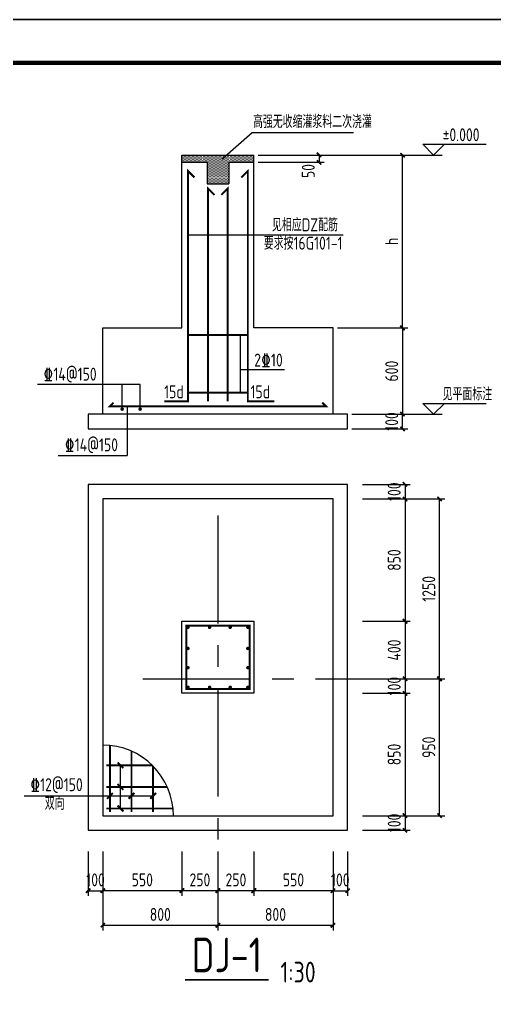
# Model space of a CAD drawing. Header units: millimetres. Extents: x 865490 to 879904, y 39442 to 44891.
# Drawn here: x 868209.7 to 868319.7, y 39823.7 to 40049.4 of the extents above; entities that cross this region are included whole.
import ezdxf

# ---------------------------------------------------------------- set-up
doc = ezdxf.new("R2010")
doc.units = ezdxf.units.MM
doc.header["$LTSCALE"] = 1000
doc.header["$MEASUREMENT"] = 0
doc.linetypes.add('CENTER', pattern=[2, 1.25, -0.25, 0.25, -0.25])
doc.linetypes.add('DOTE', pattern=[2.42, 2, -0.2, 0.02, -0.2])
for name, color, linetype in [('1505', 2, 'Continuous'), ('1525', 1, 'Continuous'), ('1526', 7, 'Continuous'), ('1527', 7, 'Continuous'), ('1530', 253, 'Continuous'), ('1534', 7, 'Continuous'), ('DIM', 7, 'Continuous'), ('DOTE', 1, 'DOTE'), ('图名下划线', 7, 'Continuous'), ('文字', 7, 'Continuous'), ('构造柱', 3, 'Continuous')]:
    doc.layers.add(name, color=color, linetype=linetype)
doc.styles.add('GBHZ', font='gbenor.shx', dxfattribs={"width": 0.9, "bigfont": 'gbcbig.shx'})
doc.dimstyles.new('Y30', dxfattribs={"dimscale": 0, "dimtxt": 3, "dimasz": 0.01, "dimexe": 1.2, "dimexo": 1, "dimgap": 1, "dimtad": 1, "dimdec": 0, "dimlfac": 30, "dimzin": 0, "dimdsep": 46, "dimtxsty": 'GBHZ', "dimblk1": 'DX', "dimblk2": 'DX', "dimsah": 1, "dimcen": 0.09, "dimdle": 1, "dimadec": 0, "dimazin": 0, "dimtfac": 1, "dimtdec": 0, "dimtix": 1, "dimtmove": 2, "dimatfit": 3, "dimldrblk": 'DX', "dimfxl": 0, "dimtolj": 1, "dimtzin": 0, "dimarcsym": 0})

# ---------------------------------------------------------------- blocks, each defined once
blk = doc.blocks.new('DX')
at = {"color": 0, "linetype": 'ByBlock', "const_width": 40}
blk.add_lwpolyline([(-54, -51), (46, 49)], dxfattribs=at)
blk = doc.blocks.new('*D2344')
at = {"layer": 'Defpoints', "color": 0, "transparency": 16777216}
for p in [(868225.64, 39857.86), (868228.97, 39857.86), (868228.97, 39847.77)]:
    blk.add_point(p, dxfattribs=at)
at = {"layer": 'dim', "color": 0, "lineweight": -2, "transparency": 16777216}
for p, q in [((868225.64, 39856.86), (868225.64, 39846.57)), ((868228.97, 39856.86), (868228.97, 39846.57)), ((868225.63, 39847.77), (868225.62, 39847.77)), ((868225.64, 39847.77), (868228.97, 39847.77)), ((868228.98, 39847.77), (868228.99, 39847.77))]:
    blk.add_line(p, q, dxfattribs=at)
at = {"layer": 'dim', "color": 0, "lineweight": -2, "transparency": 16777216, "xscale": 0.01, "yscale": 0.01, "zscale": 0.01}
blk.add_blockref('DX', (868225.64, 39847.77), dxfattribs=at)
at = {"layer": 'dim', "color": 0, "lineweight": -2, "transparency": 16777216, "xscale": 0.01, "yscale": 0.01, "zscale": 0.01, "rotation": 180}
blk.add_blockref('DX', (868228.97, 39847.77), dxfattribs=at)
at = {"layer": 'dim', "color": 0, "transparency": 16777216, "insert": (868227.31, 39850.27), "char_height": 3, "attachment_point": 5, "style": 'GBHZ'}
blk.add_mtext('\\A1;100', dxfattribs=at)
blk = doc.blocks.new('*D2345')
at = {"layer": 'Defpoints', "color": 0, "transparency": 16777216}
for p in [(868263.97, 39857.86), (868282.31, 39857.86), (868263.97, 39847.77)]:
    blk.add_point(p, dxfattribs=at)
at = {"layer": 'dim', "color": 0, "lineweight": -2, "transparency": 16777216}
for p, q in [((868263.97, 39856.86), (868263.97, 39846.57)), ((868282.31, 39856.86), (868282.31, 39846.57)), ((868282.3, 39847.77), (868263.98, 39847.77))]:
    blk.add_line(p, q, dxfattribs=at)
at = {"layer": 'dim', "color": 0, "lineweight": -2, "transparency": 16777216, "xscale": 0.01, "yscale": 0.01, "zscale": 0.01, "rotation": 180}
blk.add_blockref('DX', (868263.97, 39847.77), dxfattribs=at)
at = {"layer": 'dim', "color": 0, "lineweight": -2, "transparency": 16777216, "xscale": 0.01, "yscale": 0.01, "zscale": 0.01}
blk.add_blockref('DX', (868282.31, 39847.77), dxfattribs=at)
at = {"layer": 'dim', "color": 0, "transparency": 16777216, "insert": (868273.14, 39850.27), "char_height": 3, "attachment_point": 5, "style": 'GBHZ'}
blk.add_mtext('\\A1;550', dxfattribs=at)
blk = doc.blocks.new('*D2346')
at = {"layer": 'Defpoints', "color": 0, "transparency": 16777216}
for p in [(868255.64, 39857.86), (868263.97, 39857.86), (868255.64, 39847.77)]:
    blk.add_point(p, dxfattribs=at)
at = {"layer": 'dim', "color": 0, "lineweight": -2, "transparency": 16777216}
for p, q in [((868255.64, 39856.86), (868255.64, 39846.57)), ((868263.97, 39856.86), (868263.97, 39846.57)), ((868263.96, 39847.77), (868255.65, 39847.77))]:
    blk.add_line(p, q, dxfattribs=at)
at = {"layer": 'dim', "color": 0, "lineweight": -2, "transparency": 16777216, "xscale": 0.01, "yscale": 0.01, "zscale": 0.01, "rotation": 180}
blk.add_blockref('DX', (868255.64, 39847.77), dxfattribs=at)
at = {"layer": 'dim', "color": 0, "lineweight": -2, "transparency": 16777216, "xscale": 0.01, "yscale": 0.01, "zscale": 0.01}
blk.add_blockref('DX', (868263.97, 39847.77), dxfattribs=at)
at = {"layer": 'dim', "color": 0, "transparency": 16777216, "insert": (868259.81, 39850.27), "char_height": 3, "attachment_point": 5, "style": 'GBHZ'}
blk.add_mtext('\\A1;250', dxfattribs=at)
blk = doc.blocks.new('*D2347')
at = {"layer": 'Defpoints', "color": 0, "transparency": 16777216}
for p in [(868247.31, 39857.86), (868255.64, 39857.86), (868247.31, 39847.77)]:
    blk.add_point(p, dxfattribs=at)
at = {"layer": 'dim', "color": 0, "lineweight": -2, "transparency": 16777216}
for p, q in [((868247.31, 39856.86), (868247.31, 39846.57)), ((868255.64, 39856.86), (868255.64, 39846.57)), ((868255.63, 39847.77), (868247.32, 39847.77))]:
    blk.add_line(p, q, dxfattribs=at)
at = {"layer": 'dim', "color": 0, "lineweight": -2, "transparency": 16777216, "xscale": 0.01, "yscale": 0.01, "zscale": 0.01, "rotation": 180}
blk.add_blockref('DX', (868247.31, 39847.77), dxfattribs=at)
at = {"layer": 'dim', "color": 0, "lineweight": -2, "transparency": 16777216, "xscale": 0.01, "yscale": 0.01, "zscale": 0.01}
blk.add_blockref('DX', (868255.64, 39847.77), dxfattribs=at)
at = {"layer": 'dim', "color": 0, "transparency": 16777216, "insert": (868251.47, 39850.27), "char_height": 3, "attachment_point": 5, "style": 'GBHZ'}
blk.add_mtext('\\A1;250', dxfattribs=at)
blk = doc.blocks.new('*D2348')
at = {"layer": 'Defpoints', "color": 0, "transparency": 16777216}
for p in [(868228.97, 39857.86), (868247.31, 39857.86), (868228.97, 39847.77)]:
    blk.add_point(p, dxfattribs=at)
at = {"layer": 'dim', "color": 0, "lineweight": -2, "transparency": 16777216}
for p, q in [((868228.97, 39856.86), (868228.97, 39846.57)), ((868247.31, 39856.86), (868247.31, 39846.57)), ((868247.3, 39847.77), (868228.98, 39847.77))]:
    blk.add_line(p, q, dxfattribs=at)
at = {"layer": 'dim', "color": 0, "lineweight": -2, "transparency": 16777216, "xscale": 0.01, "yscale": 0.01, "zscale": 0.01, "rotation": 180}
blk.add_blockref('DX', (868228.97, 39847.77), dxfattribs=at)
at = {"layer": 'dim', "color": 0, "lineweight": -2, "transparency": 16777216, "xscale": 0.01, "yscale": 0.01, "zscale": 0.01}
blk.add_blockref('DX', (868247.31, 39847.77), dxfattribs=at)
at = {"layer": 'dim', "color": 0, "transparency": 16777216, "insert": (868238.14, 39850.27), "char_height": 3, "attachment_point": 5, "style": 'GBHZ'}
blk.add_mtext('\\A1;550', dxfattribs=at)
blk = doc.blocks.new('*D2349')
at = {"layer": 'Defpoints', "color": 0, "transparency": 16777216}
for p in [(868282.31, 39857.86), (868285.64, 39857.86), (868285.64, 39847.77)]:
    blk.add_point(p, dxfattribs=at)
at = {"layer": 'dim', "color": 0, "lineweight": -2, "transparency": 16777216}
for p, q in [((868282.31, 39856.86), (868282.31, 39846.57)), ((868285.64, 39856.86), (868285.64, 39846.57)), ((868282.3, 39847.77), (868282.29, 39847.77)), ((868282.31, 39847.77), (868285.64, 39847.77)), ((868285.65, 39847.77), (868285.66, 39847.77))]:
    blk.add_line(p, q, dxfattribs=at)
at = {"layer": 'dim', "color": 0, "lineweight": -2, "transparency": 16777216, "xscale": 0.01, "yscale": 0.01, "zscale": 0.01}
blk.add_blockref('DX', (868282.31, 39847.77), dxfattribs=at)
at = {"layer": 'dim', "color": 0, "lineweight": -2, "transparency": 16777216, "xscale": 0.01, "yscale": 0.01, "zscale": 0.01, "rotation": 180}
blk.add_blockref('DX', (868285.64, 39847.77), dxfattribs=at)
at = {"layer": 'dim', "color": 0, "transparency": 16777216, "insert": (868283.97, 39850.27), "char_height": 3, "attachment_point": 5, "style": 'GBHZ'}
blk.add_mtext('\\A1;100', dxfattribs=at)
blk = doc.blocks.new('*D2350')
at = {"layer": 'Defpoints', "color": 0, "transparency": 16777216}
for p in [(868228.97, 39857.86), (868255.64, 39857.86), (868255.64, 39839.77)]:
    blk.add_point(p, dxfattribs=at)
at = {"layer": 'dim', "color": 0, "lineweight": -2, "transparency": 16777216}
for p, q in [((868228.97, 39856.86), (868228.97, 39838.57)), ((868255.64, 39856.86), (868255.64, 39838.57)), ((868228.98, 39839.77), (868255.63, 39839.77))]:
    blk.add_line(p, q, dxfattribs=at)
at = {"layer": 'dim', "color": 0, "lineweight": -2, "transparency": 16777216, "xscale": 0.01, "yscale": 0.01, "zscale": 0.01, "rotation": 180}
blk.add_blockref('DX', (868228.97, 39839.77), dxfattribs=at)
at = {"layer": 'dim', "color": 0, "lineweight": -2, "transparency": 16777216, "xscale": 0.01, "yscale": 0.01, "zscale": 0.01}
blk.add_blockref('DX', (868255.64, 39839.77), dxfattribs=at)
at = {"layer": 'dim', "color": 0, "transparency": 16777216, "insert": (868242.31, 39842.27), "char_height": 3, "attachment_point": 5, "style": 'GBHZ'}
blk.add_mtext('\\A1;800', dxfattribs=at)
blk = doc.blocks.new('*D2351')
at = {"layer": 'Defpoints', "color": 0, "transparency": 16777216}
for p in [(868255.64, 39857.86), (868282.31, 39857.86), (868282.31, 39839.77)]:
    blk.add_point(p, dxfattribs=at)
at = {"layer": 'dim', "color": 0, "lineweight": -2, "transparency": 16777216}
for p, q in [((868255.64, 39856.86), (868255.64, 39838.57)), ((868282.31, 39856.86), (868282.31, 39838.57)), ((868255.65, 39839.77), (868282.3, 39839.77))]:
    blk.add_line(p, q, dxfattribs=at)
at = {"layer": 'dim', "color": 0, "lineweight": -2, "transparency": 16777216, "xscale": 0.01, "yscale": 0.01, "zscale": 0.01, "rotation": 180}
blk.add_blockref('DX', (868255.64, 39839.77), dxfattribs=at)
at = {"layer": 'dim', "color": 0, "lineweight": -2, "transparency": 16777216, "xscale": 0.01, "yscale": 0.01, "zscale": 0.01}
blk.add_blockref('DX', (868282.31, 39839.77), dxfattribs=at)
at = {"layer": 'dim', "color": 0, "transparency": 16777216, "insert": (868268.97, 39842.27), "char_height": 3, "attachment_point": 5, "style": 'GBHZ'}
blk.add_mtext('\\A1;800', dxfattribs=at)
blk = doc.blocks.new('*D2352')
at = {"layer": 'Defpoints', "color": 0, "transparency": 16777216}
for p in [(868288.14, 39941.79), (868288.14, 39938.46), (868298.96, 39938.46)]:
    blk.add_point(p, dxfattribs=at)
at = {"layer": 'dim', "color": 0, "lineweight": -2, "transparency": 16777216}
for p, q in [((868289.14, 39941.79), (868300.16, 39941.79)), ((868298.96, 39941.8), (868298.96, 39941.81)), ((868298.96, 39941.79), (868298.96, 39938.46)), ((868289.14, 39938.46), (868300.16, 39938.46)), ((868298.96, 39938.45), (868298.96, 39938.44))]:
    blk.add_line(p, q, dxfattribs=at)
at = {"layer": 'dim', "color": 0, "lineweight": -2, "transparency": 16777216, "xscale": 0.01, "yscale": 0.01, "zscale": 0.01}
for p, rotation in [((868298.96, 39941.79), 270), ((868298.96, 39938.46), 90)]:
    blk.add_blockref('DX', p, dxfattribs=dict(at, rotation=rotation))
at = {"layer": 'dim', "color": 0, "transparency": 16777216, "insert": (868296.46, 39940.12), "char_height": 3, "attachment_point": 5, "rotation": 90, "style": 'GBHZ'}
blk.add_mtext('\\A1;100', dxfattribs=at)
blk = doc.blocks.new('*D2353')
at = {"layer": 'Defpoints', "color": 0, "transparency": 16777216}
for p in [(868288.14, 39938.46), (868288.14, 39910.12), (868298.96, 39910.12)]:
    blk.add_point(p, dxfattribs=at)
at = {"layer": 'dim', "color": 0, "lineweight": -2, "transparency": 16777216}
for p, q in [((868289.14, 39938.46), (868300.16, 39938.46)), ((868298.96, 39938.45), (868298.96, 39910.13)), ((868289.14, 39910.12), (868300.16, 39910.12))]:
    blk.add_line(p, q, dxfattribs=at)
at = {"layer": 'dim', "color": 0, "lineweight": -2, "transparency": 16777216, "xscale": 0.01, "yscale": 0.01, "zscale": 0.01}
for p, rotation in [((868298.96, 39938.46), 90), ((868298.96, 39910.12), 270)]:
    blk.add_blockref('DX', p, dxfattribs=dict(at, rotation=rotation))
at = {"layer": 'dim', "color": 0, "transparency": 16777216, "insert": (868296.46, 39924.29), "char_height": 3, "attachment_point": 5, "rotation": 90, "style": 'GBHZ'}
blk.add_mtext('\\A1;850', dxfattribs=at)
blk = doc.blocks.new('*D2354')
at = {"layer": 'Defpoints', "color": 0, "transparency": 16777216}
for p in [(868288.14, 39910.12), (868288.14, 39896.79), (868298.96, 39896.79)]:
    blk.add_point(p, dxfattribs=at)
at = {"layer": 'dim', "color": 0, "lineweight": -2, "transparency": 16777216}
for p, q in [((868289.14, 39910.12), (868300.16, 39910.12)), ((868298.96, 39910.11), (868298.96, 39896.8)), ((868289.14, 39896.79), (868300.16, 39896.79))]:
    blk.add_line(p, q, dxfattribs=at)
at = {"layer": 'dim', "color": 0, "lineweight": -2, "transparency": 16777216, "xscale": 0.01, "yscale": 0.01, "zscale": 0.01}
for p, rotation in [((868298.96, 39910.12), 90), ((868298.96, 39896.79), 270)]:
    blk.add_blockref('DX', p, dxfattribs=dict(at, rotation=rotation))
at = {"layer": 'dim', "color": 0, "transparency": 16777216, "insert": (868296.46, 39903.46), "char_height": 3, "attachment_point": 5, "rotation": 90, "style": 'GBHZ'}
blk.add_mtext('\\A1;400', dxfattribs=at)
blk = doc.blocks.new('*D2355')
at = {"layer": 'Defpoints', "color": 0, "transparency": 16777216}
for p in [(868288.14, 39896.79), (868288.14, 39893.46), (868298.96, 39893.46)]:
    blk.add_point(p, dxfattribs=at)
at = {"layer": 'dim', "color": 0, "lineweight": -2, "transparency": 16777216}
for p, q in [((868289.14, 39896.79), (868300.16, 39896.79)), ((868298.96, 39896.8), (868298.96, 39896.81)), ((868298.96, 39896.79), (868298.96, 39893.46)), ((868289.14, 39893.46), (868300.16, 39893.46)), ((868298.96, 39893.45), (868298.96, 39893.44))]:
    blk.add_line(p, q, dxfattribs=at)
at = {"layer": 'dim', "color": 0, "lineweight": -2, "transparency": 16777216, "xscale": 0.01, "yscale": 0.01, "zscale": 0.01}
for p, rotation in [((868298.96, 39896.79), 270), ((868298.96, 39893.46), 90)]:
    blk.add_blockref('DX', p, dxfattribs=dict(at, rotation=rotation))
at = {"layer": 'dim', "color": 0, "transparency": 16777216, "insert": (868296.46, 39895.12), "char_height": 3, "attachment_point": 5, "rotation": 90, "style": 'GBHZ'}
blk.add_mtext('\\A1;100', dxfattribs=at)
blk = doc.blocks.new('*D2356')
at = {"layer": 'Defpoints', "color": 0, "transparency": 16777216}
for p in [(868288.14, 39893.46), (868288.14, 39865.12), (868298.96, 39865.12)]:
    blk.add_point(p, dxfattribs=at)
at = {"layer": 'dim', "color": 0, "lineweight": -2, "transparency": 16777216}
for p, q in [((868289.14, 39893.46), (868300.16, 39893.46)), ((868298.96, 39893.45), (868298.96, 39865.13)), ((868289.14, 39865.12), (868300.16, 39865.12))]:
    blk.add_line(p, q, dxfattribs=at)
at = {"layer": 'dim', "color": 0, "lineweight": -2, "transparency": 16777216, "xscale": 0.01, "yscale": 0.01, "zscale": 0.01}
for p, rotation in [((868298.96, 39893.46), 90), ((868298.96, 39865.12), 270)]:
    blk.add_blockref('DX', p, dxfattribs=dict(at, rotation=rotation))
at = {"layer": 'dim', "color": 0, "transparency": 16777216, "insert": (868296.46, 39879.29), "char_height": 3, "attachment_point": 5, "rotation": 90, "style": 'GBHZ'}
blk.add_mtext('\\A1;850', dxfattribs=at)
blk = doc.blocks.new('*D2357')
at = {"layer": 'Defpoints', "color": 0, "transparency": 16777216}
for p in [(868288.14, 39865.12), (868288.14, 39861.79), (868298.96, 39861.79)]:
    blk.add_point(p, dxfattribs=at)
at = {"layer": 'dim', "color": 0, "lineweight": -2, "transparency": 16777216}
for p, q in [((868289.14, 39865.12), (868300.16, 39865.12)), ((868298.96, 39865.13), (868298.96, 39865.14)), ((868298.96, 39865.12), (868298.96, 39861.79)), ((868289.14, 39861.79), (868300.16, 39861.79)), ((868298.96, 39861.78), (868298.96, 39861.77))]:
    blk.add_line(p, q, dxfattribs=at)
at = {"layer": 'dim', "color": 0, "lineweight": -2, "transparency": 16777216, "xscale": 0.01, "yscale": 0.01, "zscale": 0.01}
for p, rotation in [((868298.96, 39865.12), 270), ((868298.96, 39861.79), 90)]:
    blk.add_blockref('DX', p, dxfattribs=dict(at, rotation=rotation))
at = {"layer": 'dim', "color": 0, "transparency": 16777216, "insert": (868296.46, 39863.46), "char_height": 3, "attachment_point": 5, "rotation": 90, "style": 'GBHZ'}
blk.add_mtext('\\A1;100', dxfattribs=at)
blk = doc.blocks.new('*D2358')
at = {"layer": 'Defpoints', "color": 0, "transparency": 16777216}
for p in [(868288.14, 39896.79), (868306.96, 39896.79), (868288.14, 39865.12)]:
    blk.add_point(p, dxfattribs=at)
at = {"layer": 'dim', "color": 0, "lineweight": -2, "transparency": 16777216}
for p, q in [((868289.14, 39896.79), (868308.16, 39896.79)), ((868306.96, 39865.13), (868306.96, 39896.78)), ((868289.14, 39865.12), (868308.16, 39865.12))]:
    blk.add_line(p, q, dxfattribs=at)
at = {"layer": 'dim', "color": 0, "lineweight": -2, "transparency": 16777216, "xscale": 0.01, "yscale": 0.01, "zscale": 0.01}
for p, rotation in [((868306.96, 39896.79), 90), ((868306.96, 39865.12), 270)]:
    blk.add_blockref('DX', p, dxfattribs=dict(at, rotation=rotation))
at = {"layer": 'dim', "color": 0, "transparency": 16777216, "insert": (868304.46, 39880.96), "char_height": 3, "attachment_point": 5, "rotation": 90, "style": 'GBHZ'}
blk.add_mtext('\\A1;950', dxfattribs=at)
blk = doc.blocks.new('*D2359')
at = {"layer": 'Defpoints', "color": 0, "transparency": 16777216}
for p in [(868288.14, 39938.46), (868306.96, 39938.46), (868288.14, 39896.79)]:
    blk.add_point(p, dxfattribs=at)
at = {"layer": 'dim', "color": 0, "lineweight": -2, "transparency": 16777216}
for p, q in [((868289.14, 39938.46), (868308.16, 39938.46)), ((868306.96, 39896.8), (868306.96, 39938.45)), ((868289.14, 39896.79), (868308.16, 39896.79))]:
    blk.add_line(p, q, dxfattribs=at)
at = {"layer": 'dim', "color": 0, "lineweight": -2, "transparency": 16777216, "xscale": 0.01, "yscale": 0.01, "zscale": 0.01}
for p, rotation in [((868306.96, 39938.46), 90), ((868306.96, 39896.79), 270)]:
    blk.add_blockref('DX', p, dxfattribs=dict(at, rotation=rotation))
at = {"layer": 'dim', "color": 0, "transparency": 16777216, "insert": (868304.46, 39917.62), "char_height": 3, "attachment_point": 5, "rotation": 90, "style": 'GBHZ'}
blk.add_mtext('\\A1;1250', dxfattribs=at)
blk = doc.blocks.new('*D2360')
at = {"layer": 'Defpoints', "color": 0, "transparency": 16777216}
for p in [(868285.64, 39958.03), (868298.38, 39958.03), (868285.64, 39954.7)]:
    blk.add_point(p, dxfattribs=at)
at = {"layer": 'dim', "color": 0, "lineweight": -2, "transparency": 16777216}
for p, q in [((868286.64, 39958.03), (868299.58, 39958.03)), ((868298.38, 39958.04), (868298.38, 39958.05)), ((868298.38, 39954.7), (868298.38, 39958.03)), ((868286.64, 39954.7), (868299.58, 39954.7)), ((868298.38, 39954.69), (868298.38, 39954.68))]:
    blk.add_line(p, q, dxfattribs=at)
at = {"layer": 'dim', "color": 0, "lineweight": -2, "transparency": 16777216, "xscale": 0.01, "yscale": 0.01, "zscale": 0.01}
for p, rotation in [((868298.38, 39958.03), 270), ((868298.38, 39954.7), 90)]:
    blk.add_blockref('DX', p, dxfattribs=dict(at, rotation=rotation))
at = {"layer": 'dim', "color": 0, "transparency": 16777216, "insert": (868295.88, 39956.37), "char_height": 3, "attachment_point": 5, "rotation": 90, "style": 'GBHZ'}
blk.add_mtext('\\A1;100', dxfattribs=at)
blk = doc.blocks.new('*D2361')
at = {"layer": 'Defpoints', "color": 0, "transparency": 16777216}
for p in [(868276.56, 40018.03), (868298.38, 40018.03), (868282.31, 39978.03)]:
    blk.add_point(p, dxfattribs=at)
at = {"layer": 'dim', "color": 0, "lineweight": -2, "transparency": 16777216}
for p, q in [((868277.56, 40018.03), (868299.58, 40018.03)), ((868298.38, 39978.04), (868298.38, 40018.02)), ((868283.31, 39978.03), (868299.58, 39978.03))]:
    blk.add_line(p, q, dxfattribs=at)
at = {"layer": 'dim', "color": 0, "lineweight": -2, "transparency": 16777216, "xscale": 0.01, "yscale": 0.01, "zscale": 0.01}
for p, rotation in [((868298.38, 40018.03), 90), ((868298.38, 39978.03), 270)]:
    blk.add_blockref('DX', p, dxfattribs=dict(at, rotation=rotation))
at = {"layer": 'dim', "color": 0, "transparency": 16777216, "insert": (868295.88, 39998.03), "char_height": 3, "attachment_point": 5, "rotation": 90, "style": 'GBHZ'}
blk.add_mtext('\\A1;h', dxfattribs=at)
blk = doc.blocks.new('*D2362')
at = {"layer": 'Defpoints', "color": 0, "transparency": 16777216}
for p in [(868263.97, 40018.03), (868263.97, 40016.37), (868279.07, 40016.37)]:
    blk.add_point(p, dxfattribs=at)
at = {"layer": 'dim', "color": 0, "lineweight": -2, "transparency": 16777216}
for p, q in [((868264.97, 40018.03), (868280.27, 40018.03)), ((868264.97, 40016.37), (868280.27, 40016.37)), ((868279.07, 40018.04), (868279.07, 40018.05)), ((868279.07, 40018.03), (868279.07, 40016.37)), ((868279.07, 40016.36), (868279.07, 40016.35))]:
    blk.add_line(p, q, dxfattribs=at)
at = {"layer": 'dim', "color": 0, "lineweight": -2, "transparency": 16777216, "xscale": 0.01, "yscale": 0.01, "zscale": 0.01}
for p, rotation in [((868279.07, 40018.03), 270), ((868279.07, 40016.37), 90)]:
    blk.add_blockref('DX', p, dxfattribs=dict(at, rotation=rotation))
at = {"layer": 'dim', "color": 0, "transparency": 16777216, "insert": (868276.57, 40014.33), "char_height": 3, "attachment_point": 5, "rotation": 90, "style": 'GBHZ'}
blk.add_mtext('\\A1;50', dxfattribs=at)
blk = doc.blocks.new('*D2363')
at = {"layer": 'Defpoints', "color": 0, "transparency": 16777216}
for p in [(868282.31, 39978.03), (868285.64, 39958.03), (868298.38, 39958.03)]:
    blk.add_point(p, dxfattribs=at)
at = {"layer": 'dim', "color": 0, "lineweight": -2, "transparency": 16777216}
for p, q in [((868283.31, 39978.03), (868299.58, 39978.03)), ((868298.38, 39978.02), (868298.38, 39958.04)), ((868286.64, 39958.03), (868299.58, 39958.03))]:
    blk.add_line(p, q, dxfattribs=at)
at = {"layer": 'dim', "color": 0, "lineweight": -2, "transparency": 16777216, "xscale": 0.01, "yscale": 0.01, "zscale": 0.01}
for p, rotation in [((868298.38, 39978.03), 90), ((868298.38, 39958.03), 270)]:
    blk.add_blockref('DX', p, dxfattribs=dict(at, rotation=rotation))
at = {"layer": 'dim', "color": 0, "transparency": 16777216, "insert": (868295.88, 39968.03), "char_height": 3, "attachment_point": 5, "rotation": 90, "style": 'GBHZ'}
blk.add_mtext('\\A1;600', dxfattribs=at)

msp = doc.modelspace()

# ---------------------------------------------------------------- hatches: boundary and pattern name
at = {"layer": '构造柱'}
h = msp.add_hatch(dxfattribs=at)
h.set_pattern_fill('DOTS', color=256, scale=5, style=0)
h.set_pattern_definition([(0, (1242.54545, -1306.02768), (0.15625, 0.3125), [0, -0.3125])])
h.paths.add_polyline_path([(868247.306, 40018.033), (868247.306, 40016.367), (868253.14, 40016.367), (868253.14, 40011.367), (868258.14, 40011.367), (868258.14, 40016.367), (868263.973, 40016.367), (868263.973, 40018.033)])

# ---------------------------------------------------------------- linework, layer by layer
at = {"color": 0}
for p, q in [((868642.597, 40049.411), (867591.347, 40049.411)), ((867591.347, 40049.411), (868642.597, 40049.411))]:
    msp.add_line(p, q, dxfattribs=at)
for p, q in [((868256.66, 40017.198, 40.505), (868263.603, 40023.251, 40.505)), ((868263.603, 40023.251, 40.505), (868287.044, 40023.251, 40.505))]:
    msp.add_line(p, q)
at = {"color": 0, "const_width": 1}
msp.add_lwpolyline([(868632.597, 39465.411), (867616.347, 39465.411), (867616.347, 40039.411), (868632.597, 40039.411)], close=True, dxfattribs=at)
at = {"layer": '1505'}
for p, q in [((868247.306, 40018.033), (868263.973, 40018.033)), ((868247.306, 39978.033), (868247.306, 40018.033)), ((868247.306, 40016.367), (868253.14, 40016.367)), ((868253.14, 40016.367), (868253.14, 40011.367)), ((868258.14, 40016.367), (868263.973, 40016.367)), ((868258.14, 40016.367), (868258.14, 40011.367)), ((868263.973, 39978.033), (868263.973, 40018.033)), ((868253.14, 40011.367), (868258.14, 40011.367)), ((868228.973, 39958.033), (868228.973, 39978.033)), ((868228.973, 39978.033), (868247.306, 39978.033))]:
    msp.add_line(p, q, dxfattribs=at)
for points in [[(868282.306, 39958.033), (868282.306, 39978.033), (868263.973, 39978.033)], [(868225.64, 39954.7), (868285.64, 39954.7), (868285.64, 39958.033), (868225.64, 39958.033), (868225.64, 39954.7)], [(868225.64, 39941.79), (868225.64, 39861.79), (868285.64, 39861.79), (868285.64, 39941.79), (868225.64, 39941.79)], [(868228.973, 39938.457), (868228.973, 39865.124), (868282.306, 39865.124), (868282.306, 39938.457), (868228.973, 39938.457)]]:
    msp.add_lwpolyline(points, dxfattribs=at)
msp.add_lwpolyline([(868263.973, 39910.124), (868263.973, 39893.457), (868247.306, 39893.457), (868247.306, 39910.124)], close=True, dxfattribs=at)
msp.add_arc((868228.973, 39865.124), 16.363, 0, 90, dxfattribs=at)
at = {"layer": '1525', "const_width": 0.45}
for points in [[(868250.206, 40012.867), (868248.706, 40014.367), (868248.706, 39961.033), (868243.236, 39961.033)], [(868261.073, 40012.867), (868262.573, 40014.367), (868262.573, 39961.033), (868268.699, 39961.033)], [(868253.347, 39961.033), (868253.347, 40010.298), (868254.847, 40008.798)], [(868257.932, 39961.033), (868257.932, 40010.298), (868256.432, 40008.798)], [(868248.706, 39976.367), (868262.573, 39976.367)], [(868248.706, 39963.033), (868262.573, 39963.033)], [(868231.473, 39960.733), (868230.64, 39959.9), (868280.64, 39959.9), (868279.806, 39960.733)], [(868248.306, 39894.457), (868248.306, 39909.124), (868262.973, 39909.124), (868262.973, 39894.457), (868248.306, 39894.457)], [(868230.64, 39865.957), (868230.64, 39881.402)], [(868235.64, 39865.957), (868235.64, 39880.067)], [(868229.807, 39876.79), (868240.447, 39876.79)], [(868240.64, 39865.957), (868240.64, 39876.597)], [(868229.807, 39871.79), (868243.917, 39871.79)], [(868229.807, 39866.79), (868245.251, 39866.79)]]:
    msp.add_lwpolyline(points, dxfattribs=at)
at = {"layer": '1525', "const_width": 0.4}
for points in [[(868233.673, 39959.229, 1), (868233.273, 39959.229, 1), (868233.673, 39959.229, 1)], [(868237.839, 39959.229, 1), (868237.439, 39959.229, 1), (868237.839, 39959.229, 1)], [(868248.706, 39908.524, -1), (868248.706, 39908.924, -1), (868248.706, 39908.524, -1)], [(868253.71, 39908.524, 1), (868253.71, 39908.924, 1), (868253.71, 39908.524, 1)], [(868258.487, 39908.524, -1), (868258.487, 39908.924, -1), (868258.487, 39908.524, -1)], [(868262.573, 39908.524, -1), (868262.573, 39908.924, -1), (868262.573, 39908.524, -1)], [(868248.706, 39903.633, -1), (868248.706, 39904.033, -1), (868248.706, 39903.633, -1)], [(868262.573, 39903.633, -1), (868262.573, 39904.033, -1), (868262.573, 39903.633, -1)], [(868248.706, 39899.191, -1), (868248.706, 39899.591, -1), (868248.706, 39899.191, -1)], [(868262.573, 39899.191, -1), (868262.573, 39899.591, -1), (868262.573, 39899.191, -1)], [(868248.706, 39894.657, -1), (868248.706, 39895.057, -1), (868248.706, 39894.657, -1)], [(868253.71, 39894.657, 1), (868253.71, 39895.057, 1), (868253.71, 39894.657, 1)], [(868258.487, 39894.657, -1), (868258.487, 39895.057, -1), (868258.487, 39894.657, -1)], [(868262.573, 39894.657, -1), (868262.573, 39895.057, -1), (868262.573, 39894.657, -1)]]:
    msp.add_lwpolyline(points, format="xyb", dxfattribs=at)
at = {"layer": '1526'}
for p, q in [((868237.639, 39964.94), (868213.909, 39964.94)), ((868233.473, 39959.229), (868233.473, 39964.94)), ((868237.639, 39959.229), (868237.639, 39964.94)), ((868234.639, 39959.9), (868234.639, 39948.48)), ((868218.632, 39948.48), (868234.639, 39948.48)), ((868233.094, 39866.79), (868233.094, 39876.79)), ((868210.802, 39869.716), (868240.64, 39869.716))]:
    msp.add_line(p, q, dxfattribs=at)
at = {"layer": '1527', "const_width": 0.45}
for points in [[(868232.427, 39877.457), (868233.761, 39876.124)], [(868232.427, 39872.457), (868233.761, 39871.124)], [(868229.973, 39869.05), (868231.307, 39870.383)], [(868234.973, 39869.05), (868236.307, 39870.383)], [(868239.973, 39869.05), (868241.307, 39870.383)], [(868232.427, 39867.457), (868233.761, 39866.124)]]:
    msp.add_lwpolyline(points, dxfattribs=at)
at = {"layer": '1530'}
for p, q in [((868248.706, 39999.553), (868284.63, 39999.553)), ((868260.824, 39976.367), (868260.824, 39963.033)), ((868260.824, 39968.394), (868271.056, 39968.394)), ((868299.584, 39958.033), (868307.584, 39958.033))]:
    msp.add_line(p, q, dxfattribs=at)
at = {"layer": '1534'}
msp.add_line((868299.584, 40018.033), (868307.584, 40018.033), dxfattribs=at)
for points in [[(868308.084, 40020.533), (868305.584, 40018.033), (868303.084, 40020.533), (868317.743, 40020.533)], [(868308.084, 39960.533), (868305.584, 39958.033), (868303.084, 39960.533), (868317.743, 39960.533)]]:
    msp.add_lwpolyline(points, dxfattribs=at)
at = {"layer": 'DOTE', "linetype": 'CENTER', "ltscale": 0.02}
for p, q in [((868255.64, 39934.581), (868255.64, 39843.212)), ((868238.224, 39896.79), (868296.267, 39896.79))]:
    msp.add_line(p, q, dxfattribs=at)
at = {"layer": '文字', "color": 6, "const_width": 0.4}
msp.add_lwpolyline([(868248.045, 39827.108), (868267.369, 39827.108)], dxfattribs=at)

# ---------------------------------------------------------------- texts
at = {"layer": '1526', "style": 'GBHZ', "width": 0.9}
for s, p in [('2%%13210', (868264.042, 39969.083)), ('%%13214@150', (868215.239, 39965.821)), ('%%13214@150', (868220.182, 39949.465)), ('%%13212@150', (868212.18, 39870.802)), ('双向', (868215.563, 39866.473))]:
    msp.add_text(s, height=3, dxfattribs=at).set_placement(p)
at = {"layer": '1530', "style": 'GBHZ', "width": 0.9}
for p in [(868243.194, 39961.733), (868263.186, 39961.733)]:
    msp.add_text('15d', height=3, dxfattribs=at).set_placement(p)
at = {"layer": '1534', "style": 'GBHZ', "width": 0.9}
for s, p in [('高强无收缩灌浆料二次浇灌', (868263.753, 40024.276, 40.505)), ('%%P0.000', (868307.668, 40021.233)), ('见平面标注', (868307.668, 39961.233))]:
    msp.add_text(s, height=3, dxfattribs=at).set_placement(p)
at = {"layer": '图名下划线', "style": 'GBHZ', "width": 0.9}
for s, p in [('见相应DZ配筋', (868268.161, 40000.384)), ('要求按16G101-1', (868266.254, 39996.139))]:
    msp.add_text(s, height=3, dxfattribs=at).set_placement(p)
at = {"layer": '文字', "color": 6, "style": 'GBHZ', "width": 0.9}
for s, height, p in [('DJ-1', 8, (868249.593, 39828.903)), ('1:30', 4.8, (868270.124, 39826.521))]:
    msp.add_text(s, height=height, dxfattribs=at).set_placement(p)

# ---------------------------------------------------------------- dimensions: what is measured, and where the dimension line sits
at = {"layer": 'dim'}
dim = msp.add_linear_dim(base=(868279.074, 40016.367), p1=(868263.973, 40018.033), p2=(868263.973, 40016.367), angle=90, dimstyle='Y30', override={"dimscale": 1}, dxfattribs=at)
dim.commit()
dim.dimension.update_dxf_attribs({"geometry": '*D2362', "text_midpoint": (868276.574, 40014.329), "dimtype": 160})
dim = msp.add_linear_dim(base=(868298.384, 40018.033), p1=(868282.306, 39978.033), p2=(868276.561, 40018.033), angle=90, text='h', dimstyle='Y30', override={"dimscale": 1}, dxfattribs=at)
dim.commit()
dim.dimension.update_dxf_attribs({"geometry": '*D2361', "text_midpoint": (868295.884, 39998.033)})
for base, p1, p2, angle, picture, middle in [((868298.384, 39958.033), (868282.306, 39978.033), (868285.64, 39958.033), 90, '*D2363', (868295.884, 39968.033)), ((868298.384, 39958.033), (868285.64, 39954.7), (868285.64, 39958.033), 90, '*D2360', (868295.884, 39956.367)), ((868298.961, 39938.457), (868288.14, 39941.79), (868288.14, 39938.457), 270, '*D2352', (868296.461, 39940.124)), ((868298.961, 39910.124), (868288.14, 39938.457), (868288.14, 39910.124), 270, '*D2353', (868296.461, 39924.29)), ((868306.961, 39938.457), (868288.14, 39896.79), (868288.14, 39938.457), 270, '*D2359', (868304.461, 39917.624)), ((868298.961, 39896.79), (868288.14, 39910.124), (868288.14, 39896.79), 270, '*D2354', (868296.461, 39903.457)), ((868298.961, 39893.457), (868288.14, 39896.79), (868288.14, 39893.457), 270, '*D2355', (868296.461, 39895.124)), ((868306.961, 39896.79), (868288.14, 39865.124), (868288.14, 39896.79), 270, '*D2358', (868304.461, 39880.957)), ((868298.961, 39865.124), (868288.14, 39893.457), (868288.14, 39865.124), 270, '*D2356', (868296.461, 39879.29)), ((868298.961, 39861.79), (868288.14, 39865.124), (868288.14, 39861.79), 270, '*D2357', (868296.461, 39863.457)), ((868228.973, 39847.767), (868247.306, 39857.864), (868228.973, 39857.864), 180, '*D2348', (868238.14, 39850.267)), ((868255.64, 39839.767), (868228.973, 39857.864), (868255.64, 39857.864), 180, '*D2350', (868242.306, 39842.267)), ((868247.306, 39847.767), (868255.64, 39857.864), (868247.306, 39857.864), 180, '*D2347', (868251.473, 39850.267)), ((868255.64, 39847.767), (868263.973, 39857.864), (868255.64, 39857.864), 180, '*D2346', (868259.806, 39850.267)), ((868282.306, 39839.767), (868255.64, 39857.864), (868282.306, 39857.864), 180, '*D2351', (868268.973, 39842.267)), ((868263.973, 39847.767), (868282.306, 39857.864), (868263.973, 39857.864), 180, '*D2345', (868273.14, 39850.267))]:
    dim = msp.add_linear_dim(base=base, p1=p1, p2=p2, angle=angle, dimstyle='Y30', override={"dimscale": 1}, dxfattribs=at)
    dim.commit()
    dim.dimension.update_dxf_attribs({"geometry": picture, "text_midpoint": middle})
for base, p1, p2, picture, middle in [((868228.973, 39847.767), (868225.64, 39857.864), (868228.973, 39857.864), '*D2344', (868227.306, 39850.267)), ((868285.64, 39847.767), (868282.306, 39857.864), (868285.64, 39857.864), '*D2349', (868283.973, 39850.267))]:
    dim = msp.add_linear_dim(base=base, p1=p1, p2=p2, dimstyle='Y30', override={"dimscale": 1}, dxfattribs=at)
    dim.commit()
    dim.dimension.update_dxf_attribs({"geometry": picture, "text_midpoint": middle})

doc.saveas('drawing.dxf')
